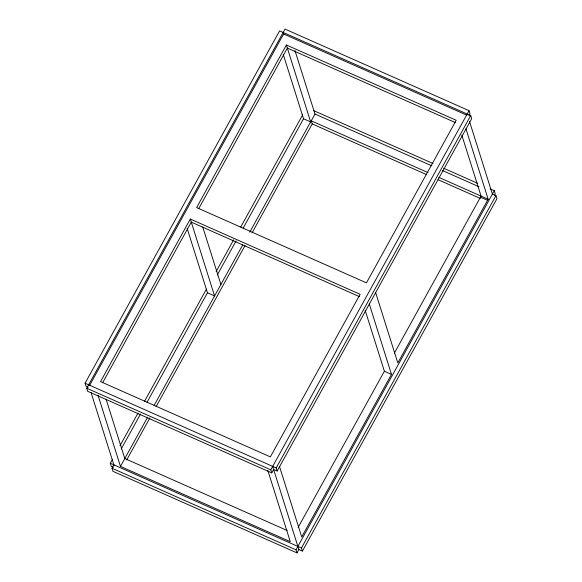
<?xml version="1.0" encoding="UTF-8"?>
<svg xmlns="http://www.w3.org/2000/svg" width="582" height="582" viewBox="0 0 582 582"><rect width="100%" height="100%" fill="white"/><g stroke="black" fill="none" stroke-linecap="round" stroke-linejoin="round"><path stroke-width="0.87" d="M88.173 387.248L86.041 386.303L85.067 383.218L279.593 30.861L470.714 115.585L471.689 118.67L277.17 471.027L273.62 469.456M273.635 469.507L271.765 472.897L87.737 391.322L86.769 388.238L285.027 29.1L469.056 110.675L470.03 113.766L468.903 115.796M89.548 385.539L283.63 33.982L466.822 115.185M190.314 219.028L100.548 381.617L270.368 456.899L360.127 294.303L190.314 219.028L214.562 295.94L207.461 292.797L187.157 228.413M286.388 44.989L196.629 207.585L366.449 282.859L456.208 120.27L286.388 44.989L310.643 121.907L303.535 118.757L283.238 54.373M102.839 382.33L191.282 222.113L359.443 296.66M198.92 208.291L287.363 48.08L455.524 122.62M113.417 467.302L111.286 466.364L110.311 463.272L112.508 459.293M119.972 445.776L137.97 413.162M144.562 401.231L206.472 289.087M216.133 271.583L233.695 239.769M240.722 227.045L302.633 114.894M121.201 449.042L140.466 414.144M147.035 402.242L207.461 292.797M217.282 275.002L236.11 240.897M243.116 228.209L303.535 118.757M272.645 466.364L298.857 549.51L296.987 552.9L112.966 471.325L111.991 468.234L113.861 464.851M267.815 470.423L290.28 541.675L120.459 466.4L147.566 417.294M154.135 405.392L242.774 244.84M249.78 232.153L314.978 114.043L294.95 50.518M126.65 460.035L149.901 417.912M156.049 406.789L245.058 245.546M252.064 232.858L312.214 123.908L311.239 120.823L428.039 172.599M271.765 472.897L270.79 469.812L469.056 110.675M277.17 471.027L276.195 467.943L470.714 115.585M298.122 527.467L384.382 371.221L365.161 310.271M394.341 353.172L481.059 196.098L461.781 134.966M369.286 303.979L391.482 374.372L301.723 536.96L279.527 466.568M465.964 128.855L488.16 199.248L397.804 362.921L375.608 292.528M296.987 552.9L296.012 549.815L494.278 190.678L490.131 188.837M494.504 195.123L495.253 193.762L494.278 190.678M298.857 549.51L302.407 551.089L301.44 547.997L495.959 195.639L492.408 194.068M302.407 551.089L496.933 198.731L495.959 195.639M313.567 110.573L432.935 163.484M443.717 168.263L477.698 183.33M314.978 114.043L431.786 165.819M442.553 170.591L479.001 186.749M438.806 177.372L488.16 199.248M480.456 197.182L487.563 200.332M312.214 123.908L426.526 174.585M438.13 179.722L480.376 198.455M384.382 371.221L391.482 374.372M85.067 383.218L276.195 467.943M86.769 388.238L270.79 469.812M287.166 530.508L124.803 458.536L106.128 399.303M110.311 463.272L301.44 547.997M111.991 468.234L296.012 549.815M469.55 121.573L492.605 194.694M283.143 32.432L283.892 34.804M202.747 226.98L220.884 284.496M97.994 395.149L120.459 466.4M91.003 392.355L114.057 465.476"/></g></svg>
